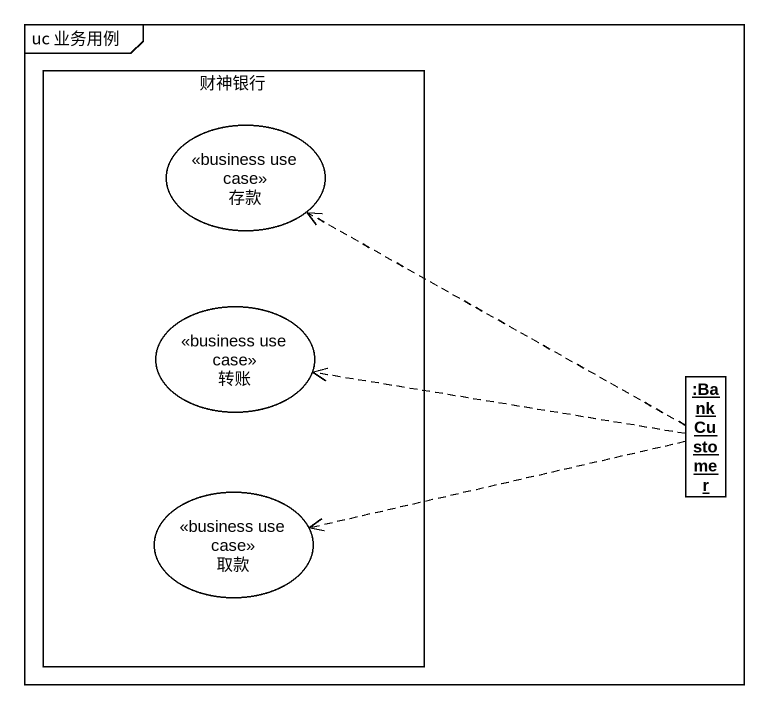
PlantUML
@startuml
mainframe uc 业务用例
allowmixing
hide circle
hide empty members
rectangle 财神银行 {
  usecase 存款 <<business use case>>
  usecase 转账 <<business use case>>
  usecase 取款 <<business use case>>
}
object ":BankCustomer" as BankCustomer
BankCustomer .left.> 存款
BankCustomer .left.> 转账
BankCustomer .left.> 取款
@enduml
